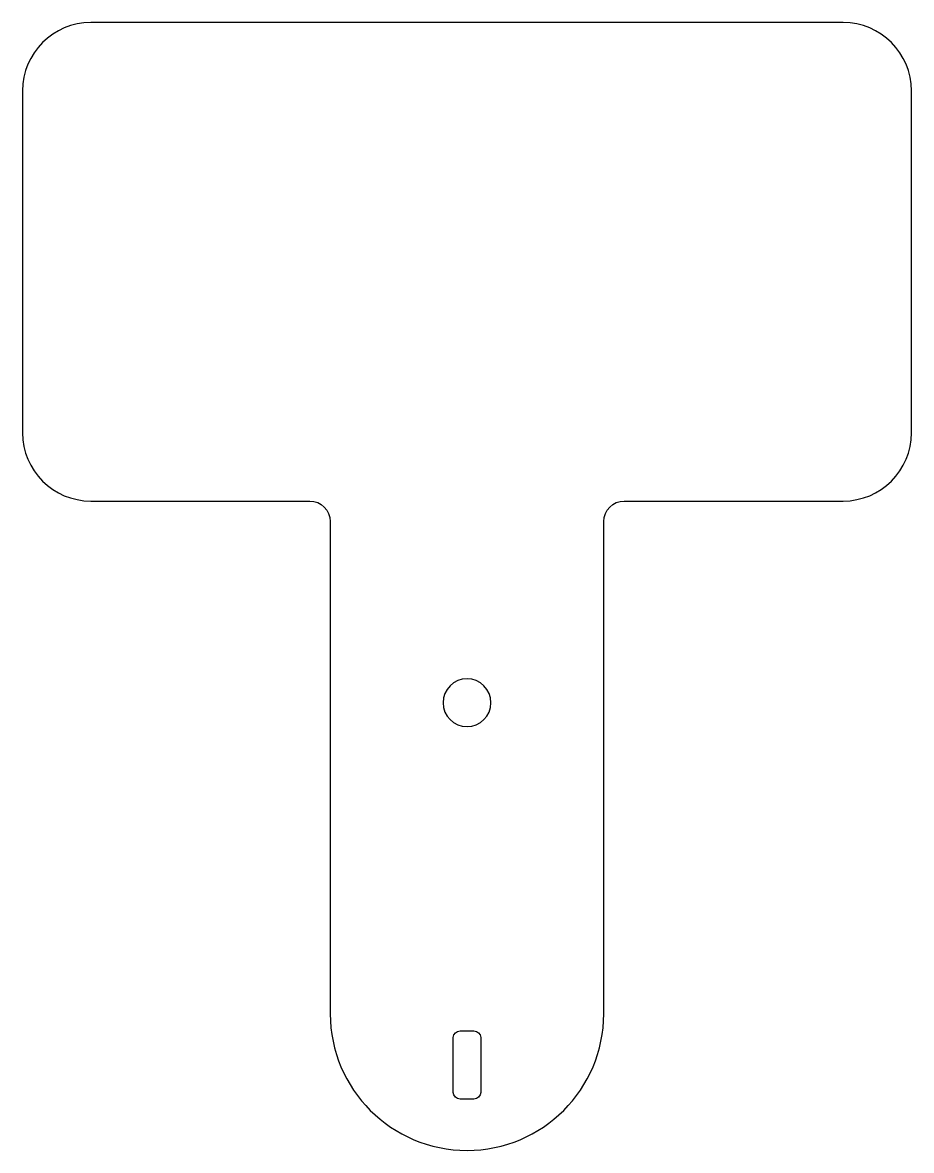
# Model space of a CAD drawing. Header units: millimetres. Extents: x 19 to 149, y -382 to -218.
import ezdxf

# ---------------------------------------------------------------- set-up
doc = ezdxf.new("R2010")
doc.units = ezdxf.units.MM
doc.layers.get('0').update_dxf_attribs({"linetype": 'CONTINUOUS'})

msp = doc.modelspace()

# ---------------------------------------------------------------- linework, layer by layer
for p, q in [((139, -217.5), (29, -217.5)), ((19, -227.5), (19, -277.5)), ((149, -277.5), (149, -227.5)), ((29, -287.5), (61, -287.5)), ((107, -287.5), (139, -287.5)), ((64, -290.5), (64, -362.5)), ((104, -362.5), (104, -290.5)), ((82, -374), (82, -366)), ((83, -365), (85, -365)), ((86, -366), (86, -374)), ((85, -375), (83, -375)), ((84, -382.5), (84, -382.5))]:
    msp.add_line(p, q)
for points in [[(29, -217.5), (23.48, -217.5), (19, -221.98), (19, -227.5)], [(149, -227.5), (149, -221.98), (144.52, -217.5), (139, -217.5)], [(19, -277.5), (19, -283.02), (23.48, -287.5), (29, -287.5)], [(139, -287.5), (144.52, -287.5), (149, -283.02), (149, -277.5)], [(61, -287.5), (62.66, -287.5), (64, -288.84), (64, -290.5)], [(104, -290.5), (104, -288.84), (105.34, -287.5), (107, -287.5)], [(64, -362.5), (64, -373.55), (72.95, -382.5), (84, -382.5)], [(84, -382.5), (95.05, -382.5), (104, -373.55), (104, -362.5)], [(82, -366), (82, -365.45), (82.45, -365), (83, -365)], [(85, -365), (85.55, -365), (86, -365.45), (86, -366)], [(83, -375), (82.45, -375), (82, -374.55), (82, -374)], [(86, -374), (86, -374.55), (85.55, -375), (85, -375)]]:
    msp.add_open_spline(points, degree=3)
msp.add_open_spline([(84, -320.5), (82.07, -320.5), (80.5, -318.93), (80.5, -317), (80.5, -315.07), (82.07, -313.5), (84, -313.5), (85.93, -313.5), (87.5, -315.07), (87.5, -317), (87.5, -318.93), (85.93, -320.5), (84, -320.5)], degree=3, knots=[0, 0, 0, 0, 1, 1, 1, 2, 2, 2, 3, 3, 3, 4, 4, 4, 4])

doc.saveas('drawing.dxf')
